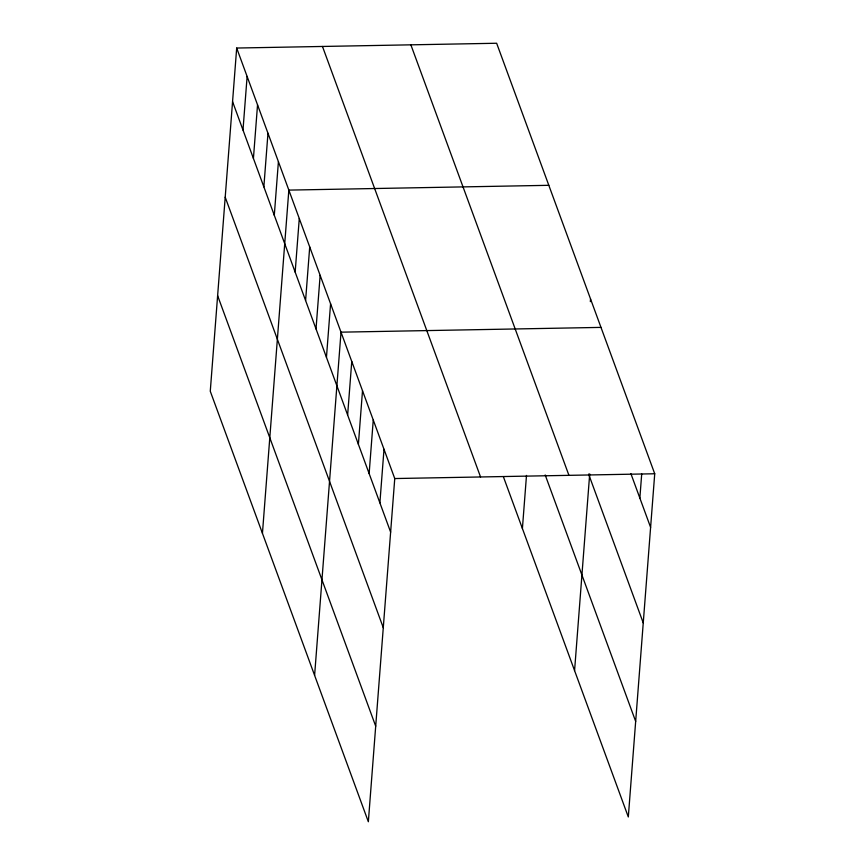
<?xml version="1.0" encoding="UTF-8"?>
<svg xmlns="http://www.w3.org/2000/svg" width="865" height="865" viewBox="0 0 865 865"><rect width="100%" height="100%" fill="white"/><g stroke="black" fill="none" stroke-linecap="round" stroke-linejoin="round"><path stroke-width="1.3" d="M236.686 48.04L210.271 391.239L368.349 821.75L394.754 478.55L236.686 48.04L496.651 43.25L654.729 473.761L628.314 816.96L503.354 476.637M242.989 130.031L247.12 76.455M253.423 158.446L257.543 104.86M263.857 186.862L267.977 133.275M274.292 215.277L278.411 161.69M262.441 533.305L288.845 190.105L548.821 185.315M295.16 272.107L299.279 218.521M305.594 300.512L309.713 246.936M316.017 328.927L320.147 275.34M326.451 357.342L330.581 303.756M314.601 675.381L341.015 332.171L600.98 327.392M347.633 415.027L351.763 361.451M358.391 444.307L362.511 390.721M369.139 473.577L373.258 420.001M379.886 502.857L384.006 449.27M522.406 528.526L526.493 475.426M590.341 301.647L590.546 298.976M574.576 670.591L589.703 473.89M639.851 498.067L641.711 473.955M394.754 478.55L654.729 473.761M630.899 473.674L650.599 527.347M588.6 474.074L643.246 622.919M410.864 44.829L568.932 475.339M545.188 474.95L635.667 721.388M322.472 46.461L480.551 476.972M232.555 101.616L390.634 532.126M225.203 197.198L383.282 627.709M217.623 295.668L375.702 726.178"/></g></svg>
